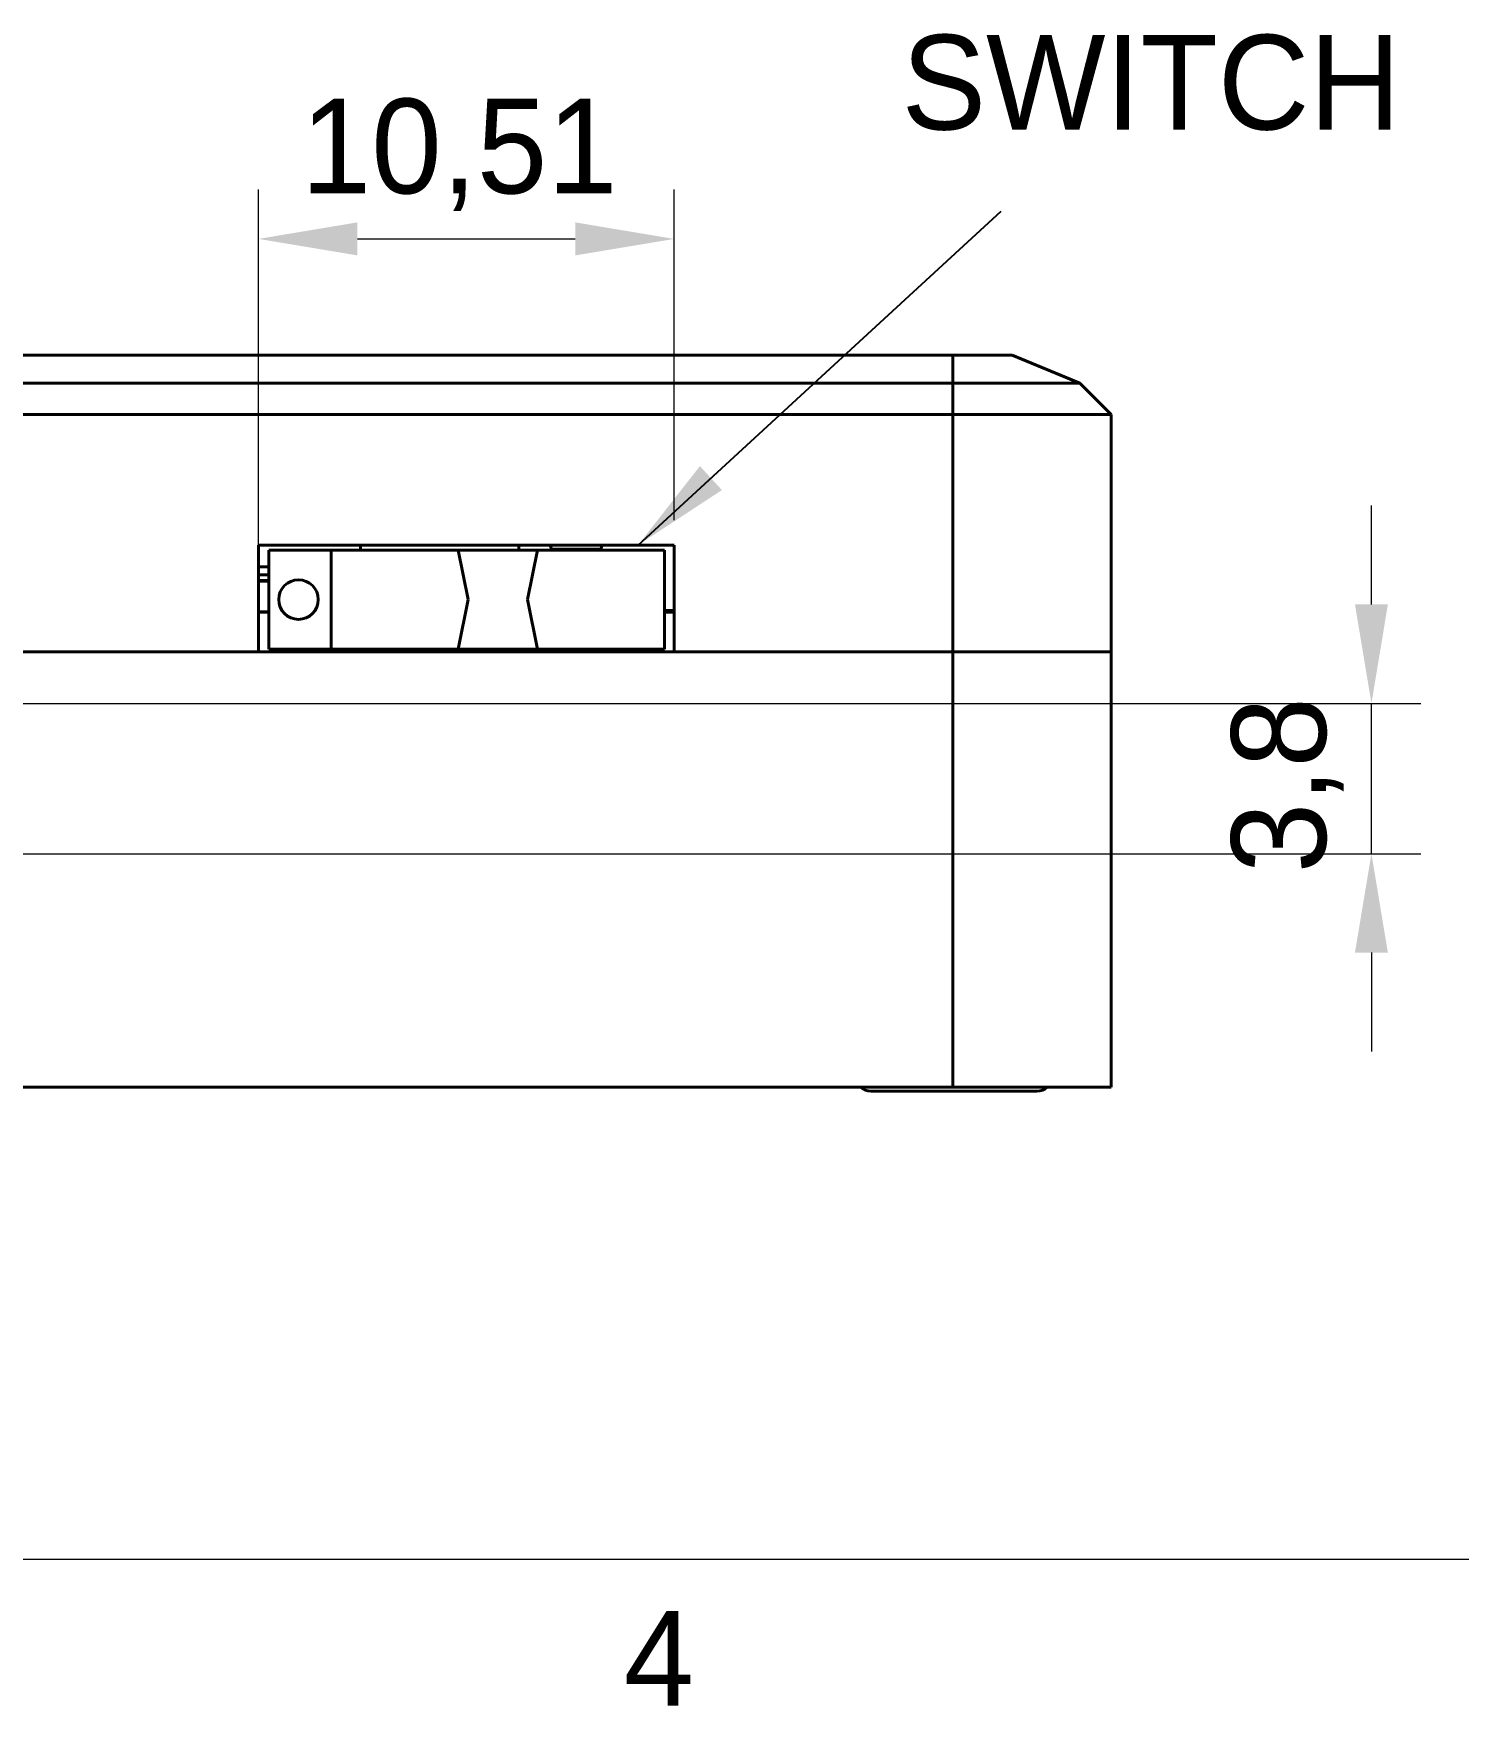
# Model space of a CAD drawing. Header units: millimetres. Extents: x 15 to 292, y 5 to 205.
# Drawn here: x 162.69 to 198.71, y 6.3 to 48.56 of the extents above; entities that cross this region are included whole.
import ezdxf

# ---------------------------------------------------------------- set-up
doc = ezdxf.new("R2010")
doc.units = ezdxf.units.MM
for name, color, linetype in [('Annotations', 7, 'Continuous'), ('Border', 7, 'Continuous'), ('Geometries', 7, 'Continuous')]:
    doc.layers.add(name, color=color, linetype=linetype)
doc.styles.add('Shapr6', font='txt', dxfattribs={"height": 2.3925})
doc.styles.add('Shapr8', font='txt', dxfattribs={"height": 2.3925})
doc.dimstyles.new('ISO-25', dxfattribs={"dimtxt": 2.5, "dimasz": 2.5, "dimexe": 1.25, "dimexo": 0.625, "dimtad": 1, "dimtxsty": 'Standard', "dimcen": 2.5, "dimadec": 0, "dimazin": 0, "dimtfac": 1, "dimtmove": 0, "dimatfit": 3, "dimfxl": 1, "dimarcsym": 0})

# ---------------------------------------------------------------- blocks, each defined once
blk = doc.blocks.new('*D5')
at = {"layer": 'Annotations', "color": 0, "linetype": 'Continuous', "lineweight": 15}
for p, q in [((196.511, 34.129), (196.511, 36.629)), ((153.719, 31.629), (197.761, 31.629)), ((196.511, 27.829), (196.511, 31.629)), ((154.265, 27.829), (197.761, 27.829)), ((196.511, 25.329), (196.511, 22.829))]:
    blk.add_line(p, q, dxfattribs=at)
at = {"layer": 'Annotations', "color": 0}
for points in [[(196.094, 34.129), (196.927, 34.129), (196.511, 31.629)], [(196.927, 25.329), (196.094, 25.329), (196.511, 27.829)]]:
    blk.add_solid(points, dxfattribs=at)
at = {"layer": 'Defpoints', "color": 0}
for p in [(153.094, 31.629), (196.511, 31.629), (153.64, 27.829)]:
    blk.add_point(p, dxfattribs=at)
at = {"layer": 'Annotations', "color": 0, "lineweight": 15, "insert": (194.387, 29.56), "char_height": 2.3925, "attachment_point": 5, "rotation": 90, "style": 'Shapr6'}
blk.add_mtext('\\A1;3,8', dxfattribs=at)
blk = doc.blocks.new('*D7')
at = {"layer": 'Annotations', "color": 0, "linetype": 'Continuous', "lineweight": 15}
for p, q in [((168.375, 35.339), (168.375, 44.615)), ((178.883, 36.254), (178.883, 44.615)), ((170.875, 43.365), (176.383, 43.365))]:
    blk.add_line(p, q, dxfattribs=at)
at = {"layer": 'Annotations', "color": 0}
for points in [[(170.875, 43.782), (170.875, 42.948), (168.375, 43.365)], [(176.383, 42.948), (176.383, 43.782), (178.883, 43.365)]]:
    blk.add_solid(points, dxfattribs=at)
at = {"layer": 'Defpoints', "color": 0}
for p in [(178.883, 43.365), (178.883, 35.629), (168.375, 34.714)]:
    blk.add_point(p, dxfattribs=at)
at = {"layer": 'Annotations', "color": 0, "lineweight": 15, "insert": (173.452, 45.489), "char_height": 2.3925, "attachment_point": 5, "style": 'Shapr6'}
blk.add_mtext('\\A1;10,51', dxfattribs=at)

msp = doc.modelspace()

# ---------------------------------------------------------------- linework, layer by layer
at = {"layer": 'Border', "linetype": 'Continuous', "lineweight": 15}
msp.add_line((20, 10), (287, 10), dxfattribs=at)
at = {"layer": 'Geometries', "linetype": 'Continuous', "lineweight": 40}
for p, q in [((137.582, 40.429), (185.932, 40.429)), ((185.932, 39.722), (185.932, 40.429)), ((185.932, 40.429), (187.432, 40.429)), ((189.139, 39.722), (187.432, 40.429)), ((185.932, 39.722), (137.582, 39.722)), ((185.932, 38.929), (185.932, 39.722)), ((189.139, 39.722), (185.932, 39.722)), ((189.139, 39.722), (189.932, 38.929)), ((185.932, 38.929), (137.582, 38.929)), ((185.932, 32.929), (185.932, 38.929)), ((189.932, 38.929), (185.932, 38.929)), ((189.932, 38.929), (189.932, 32.929)), ((168.375, 35.629), (168.375, 35.079)), ((170.957, 35.629), (168.375, 35.629)), ((169.862, 35.5), (168.637, 35.5)), ((168.637, 35.5), (168.637, 35.079)), ((170.217, 35.5), (169.862, 35.5)), ((169.862, 35.5), (169.862, 35.5)), ((170.217, 35.5), (170.957, 35.5)), ((170.217, 35.5), (170.217, 33)), ((170.957, 35.629), (170.957, 35.5)), ((174.957, 35.629), (170.957, 35.629)), ((170.957, 35.5), (173.081, 35.5)), ((173.081, 35.5), (173.427, 35.5)), ((173.081, 35.5), (173.081, 35.5)), ((173.427, 35.5), (173.677, 34.25)), ((173.427, 35.5), (173.516, 35.5)), ((173.516, 35.5), (174.957, 35.5)), ((173.516, 35.5), (173.516, 35.5)), ((174.957, 35.629), (174.957, 35.5)), ((175.747, 35.629), (174.957, 35.629)), ((174.957, 35.5), (175.427, 35.5)), ((175.427, 35.5), (175.177, 34.25)), ((175.427, 35.5), (178.637, 35.5)), ((175.747, 35.629), (175.781, 35.524)), ((177.061, 35.629), (175.747, 35.629)), ((175.781, 35.524), (175.908, 35.524)), ((175.908, 35.521), (175.908, 35.524)), ((175.908, 35.524), (176.052, 35.524)), ((176.052, 35.521), (175.908, 35.521)), ((176.052, 35.521), (176.052, 35.524)), ((176.052, 35.524), (176.091, 35.524)), ((176.091, 35.524), (176.146, 35.524)), ((176.091, 35.524), (176.091, 35.523)), ((176.146, 35.523), (176.091, 35.523)), ((176.146, 35.524), (176.157, 35.524)), ((176.146, 35.524), (176.146, 35.523)), ((176.368, 35.523), (176.146, 35.523)), ((176.157, 35.524), (176.189, 35.524)), ((176.157, 35.524), (176.157, 35.524)), ((176.191, 35.524), (176.189, 35.524)), ((176.191, 35.524), (176.295, 35.524)), ((176.295, 35.524), (176.334, 35.524)), ((176.295, 35.524), (176.295, 35.524)), ((176.295, 35.524), (176.295, 35.524)), ((176.334, 35.524), (176.35, 35.524)), ((176.35, 35.524), (176.35, 35.524)), ((176.35, 35.524), (176.368, 35.524)), ((176.368, 35.524), (176.387, 35.524)), ((176.368, 35.524), (176.368, 35.523)), ((176.619, 35.523), (176.368, 35.523)), ((176.387, 35.524), (176.4, 35.524)), ((176.4, 35.524), (176.421, 35.524)), ((176.4, 35.524), (176.4, 35.524)), ((176.4, 35.524), (176.4, 35.524)), ((176.421, 35.524), (176.487, 35.524)), ((176.421, 35.524), (176.421, 35.524)), ((176.487, 35.524), (176.619, 35.524)), ((176.619, 35.524), (176.619, 35.523)), ((176.619, 35.524), (176.715, 35.524)), ((176.715, 35.523), (176.619, 35.523)), ((176.715, 35.524), (176.717, 35.524)), ((176.715, 35.524), (176.715, 35.523)), ((176.717, 35.523), (176.716, 35.523)), ((176.717, 35.524), (177.027, 35.524)), ((176.717, 35.524), (176.717, 35.523)), ((177.027, 35.524), (177.061, 35.629)), ((178.883, 35.629), (177.061, 35.629)), ((178.637, 35.5), (178.637, 33.979)), ((178.883, 35.629), (178.883, 33.979)), ((168.375, 35.079), (168.637, 35.079)), ((168.375, 35.079), (168.375, 34.879)), ((168.637, 35.079), (168.637, 34.879)), ((168.375, 34.879), (168.375, 34.729)), ((168.637, 34.879), (168.375, 34.879)), ((168.375, 34.729), (168.637, 34.729)), ((168.375, 34.729), (168.375, 34.714)), ((168.637, 34.714), (168.375, 34.714)), ((168.375, 34.714), (168.375, 33.944)), ((168.637, 34.879), (168.637, 34.729)), ((168.637, 34.729), (168.637, 34.721)), ((168.637, 34.721), (168.637, 34.714)), ((168.637, 34.714), (168.637, 33.944)), ((173.677, 34.25), (173.427, 33)), ((175.177, 34.25), (175.427, 33)), ((168.375, 33.944), (168.637, 33.944)), ((168.375, 33.944), (168.375, 33.929)), ((168.637, 33.929), (168.375, 33.929)), ((168.375, 33.929), (168.375, 32.929)), ((168.637, 33.944), (168.637, 33.929)), ((168.637, 33.929), (168.637, 33)), ((178.637, 33.979), (178.883, 33.979)), ((178.637, 33.979), (178.637, 33.949)), ((178.883, 33.949), (178.637, 33.949)), ((178.637, 33.949), (178.637, 33.929)), ((178.883, 33.929), (178.637, 33.929)), ((178.637, 33.929), (178.637, 33)), ((178.883, 33.979), (178.883, 33.949)), ((178.883, 33.949), (178.883, 33.929)), ((178.883, 33.929), (178.883, 32.929)), ((168.637, 33), (170.217, 33)), ((170.217, 33), (173.427, 33)), ((173.427, 33), (175.427, 33)), ((175.427, 33), (178.637, 33)), ((168.375, 32.929), (137.582, 32.929)), ((137.582, 32.929), (168.375, 32.929)), ((178.883, 32.929), (168.375, 32.929)), ((185.932, 32.929), (178.883, 32.929)), ((178.883, 32.929), (185.932, 32.929)), ((189.932, 32.929), (185.932, 32.929)), ((185.932, 21.929), (185.932, 32.929)), ((185.932, 32.929), (189.932, 32.929)), ((189.932, 32.929), (189.932, 21.929)), ((183.593, 21.929), (139.922, 21.929)), ((185.932, 21.929), (183.593, 21.929)), ((188.057, 21.829), (183.857, 21.829)), ((188.322, 21.929), (185.932, 21.929)), ((189.932, 21.929), (188.322, 21.929))]:
    msp.add_line(p, q, dxfattribs=at)
msp.add_circle((169.387, 34.25), 0.5, dxfattribs=at)
for centre, start, end in [((183.857, 22.229), 228.5904, 270), ((188.057, 22.229), 270, 311.4096)]:
    msp.add_arc(centre, 0.4, start, end, dxfattribs=at)

# ---------------------------------------------------------------- texts
at = {"layer": 'Annotations', "linetype": 'Continuous', "lineweight": 15, "insert": (184.634, 47.308), "char_height": 1.79438, "width": 84.66672, "attachment_point": 4}
msp.add_mtext('{\\fSF-Mono-Regular-Extended.ttf|b0|i0|c0|p0;\\H1.333333x;SWITCH}', dxfattribs=at)
at = {"layer": 'Border', "linetype": 'Continuous', "lineweight": 15, "insert": (178.5, 8.696), "char_height": 2.393, "width": 2.3925, "attachment_point": 2, "style": 'Shapr8'}
msp.add_mtext('4', dxfattribs=at)

# ---------------------------------------------------------------- dimensions: what is measured, and where the dimension line sits
at = {"layer": 'Annotations', "linetype": 'Continuous', "lineweight": 15}
dim = msp.add_linear_dim(base=(178.883, 43.365), p1=(168.375, 34.714), p2=(178.883, 35.629), dimstyle='ISO-25', override={"dimscale": 1, "dimgap": 0.7, "dimdec": 2, "dimlfac": 1, "dimrnd": 0.01, "dimzin": 8, "dimdsep": 44, "dimtxsty": 'Shapr6', "dimse1": 0, "dimse2": 0, "dimadec": 2, "dimtol": 0, "dimlim": 0, "dimtp": 0, "dimtm": 0, "dimtfac": 0.6, "dimtdec": 8, "dimfrac": 2, "dimtolj": 1, "dimlwd": 15, "dimlwe": 15}, dxfattribs=at)
dim.commit()
dim.dimension.update_dxf_attribs({"geometry": '*D7', "text_midpoint": (173.452, 43.365), "dimtype": 160})
dim = msp.add_linear_dim(base=(196.511, 31.629), p1=(153.64, 27.829), p2=(153.094, 31.629), angle=90, dimstyle='ISO-25', override={"dimscale": 1, "dimgap": 0.7, "dimdec": 2, "dimlfac": 1, "dimrnd": 0.01, "dimzin": 8, "dimdsep": 44, "dimtxsty": 'Shapr6', "dimse1": 0, "dimse2": 0, "dimadec": 2, "dimtol": 0, "dimlim": 0, "dimtp": 0, "dimtm": 0, "dimtfac": 0.6, "dimtdec": 8, "dimfrac": 2, "dimtolj": 1, "dimlwd": 15, "dimlwe": 15}, dxfattribs=at)
dim.commit()
dim.dimension.update_dxf_attribs({"geometry": '*D5', "text_midpoint": (196.511, 29.56), "dimtype": 160})

# ---------------------------------------------------------------- leaders
msp.add_leader([(177.972, 35.629), (187.151, 44.062)], dimstyle='ISO-25', dxfattribs=at)

doc.saveas('drawing.dxf')
